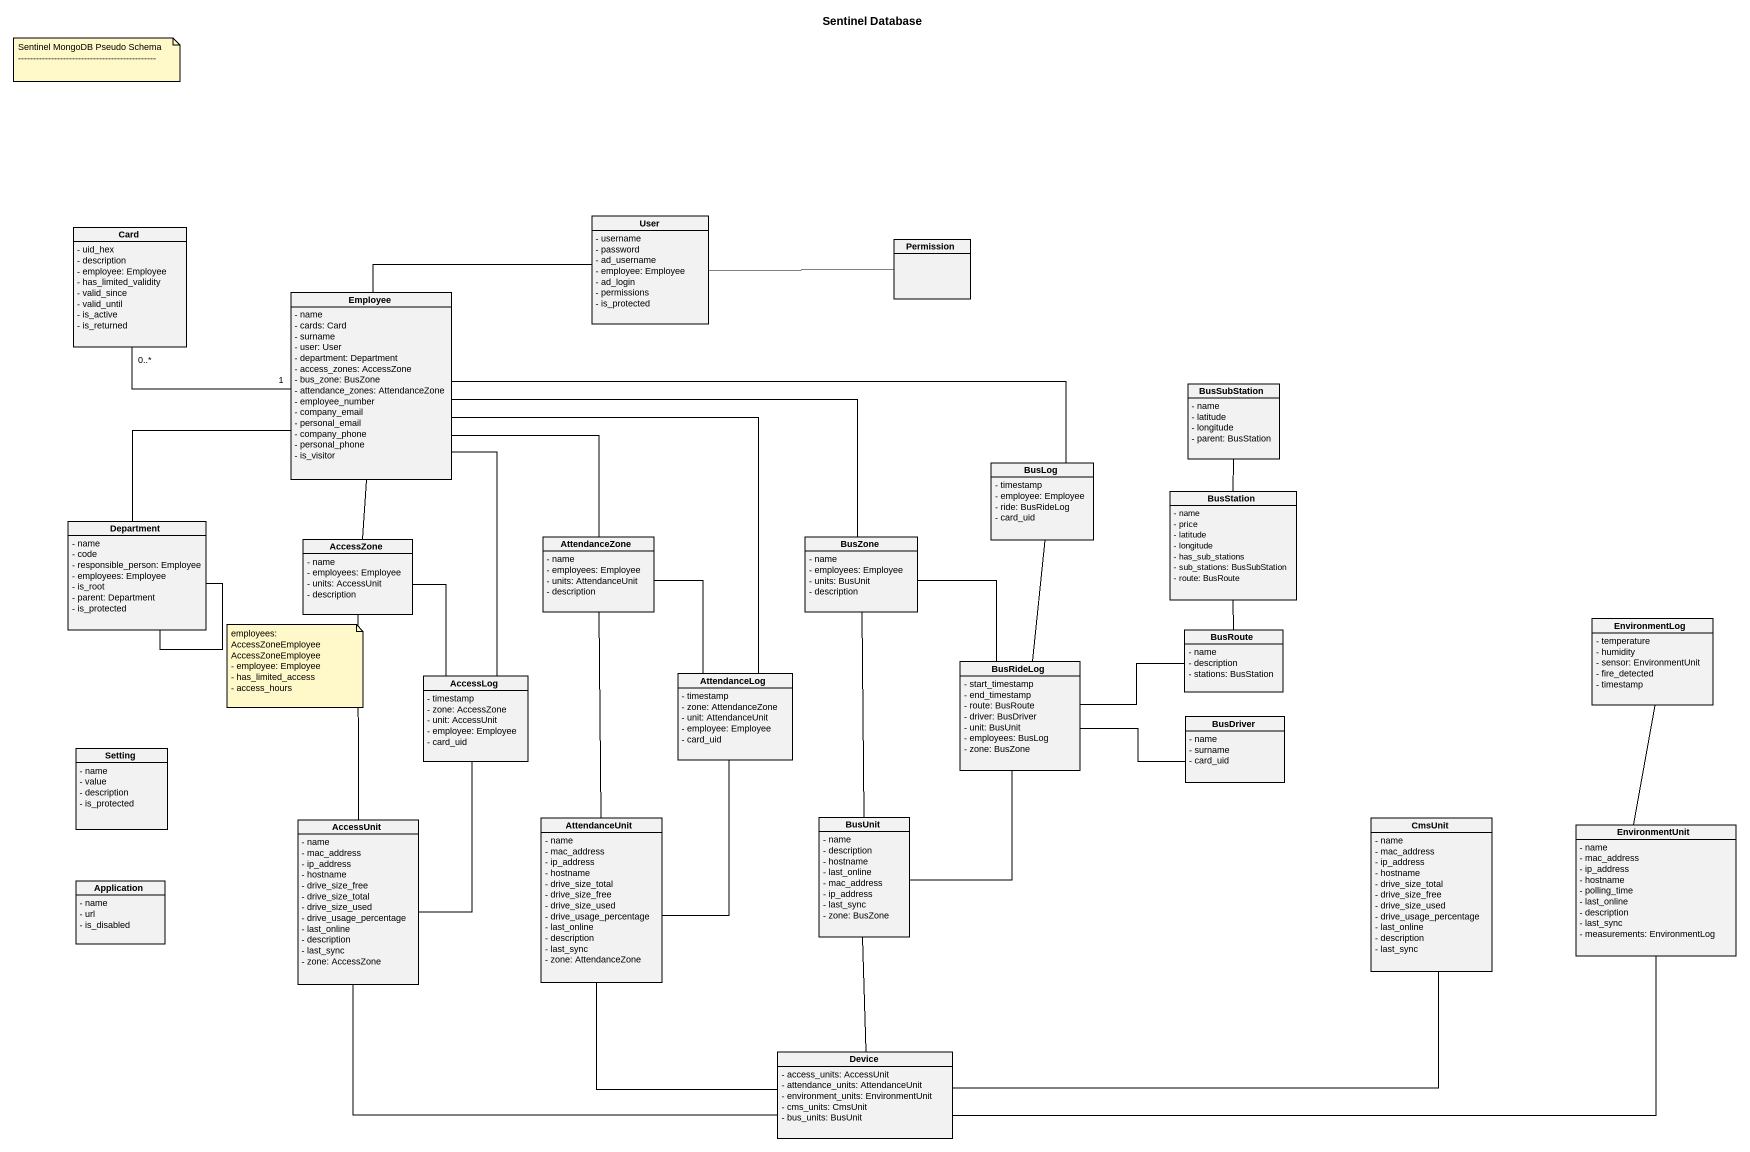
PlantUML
@startuml
title Sentinel Database
hide circle
hide empty members
skinparam classAttributeIconSize 0
class "Card" as Card_ {
  - uid_hex
  - description
  - employee: Employee
  - has_limited_validity
  - valid_since
  - valid_until
  - is_active
  - is_returned
}
class User {
  - username
  - password
  - ad_username
  - employee: Employee
  - ad_login
  - permissions
  - is_protected
}
class Permission
class Employee {
  - name
  - cards: Card
  - surname
  - user: User
  - department: Department
  - access_zones: AccessZone
  - bus_zone: BusZone
  - attendance_zones: AttendanceZone
  - employee_number
  - company_email
  - personal_email
  - company_phone
  - personal_phone
  - is_visitor
}
class BusSubStation {
  - name
  - latitude
  - longitude
  - parent: BusStation
}
class BusLog {
  - timestamp
  - employee: Employee
  - ride: BusRideLog
  - card_uid
}
class BusStation {
  - name
  - price
  - latitude
  - longitude
  - has_sub_stations
  - sub_stations: BusSubStation
  - route: BusRoute
}
class Department {
  - name
  - code
  - responsible_person: Employee
  - employees: Employee
  - is_root
  - parent: Department
  - is_protected
}
class AttendanceZone {
  - name
  - employees: Employee
  - units: AttendanceUnit
  - description
}
class BusZone {
  - name
  - employees: Employee
  - units: BusUnit
  - description
}
class AccessZone {
  - name
  - employees: Employee
  - units: AccessUnit
  - description
}
class BusRoute {
  - name
  - description
  - stations: BusStation
}
class EnvironmentLog {
  - temperature
  - humidity
  - sensor: EnvironmentUnit
  - fire_detected
  - timestamp
}
class AccessLog {
  - timestamp
  - zone: AccessZone
  - unit: AccessUnit
  - employee: Employee
  - card_uid
}
class AttendanceLog {
  - timestamp
  - zone: AttendanceZone
  - unit: AttendanceUnit
  - employee: Employee
  - card_uid
}
class BusRideLog {
  - start_timestamp
  - end_timestamp
  - route: BusRoute
  - driver: BusDriver
  - unit: BusUnit
  - employees: BusLog
  - zone: BusZone
}
class BusDriver {
  - name
  - surname
  - card_uid
}
class Setting {
  - name
  - value
  - description
  - is_protected
}
class AccessUnit {
  - name
  - mac_address
  - ip_address
  - hostname
  - drive_size_free
  - drive_size_total
  - drive_size_used
  - drive_usage_percentage
  - last_online
  - description
  - last_sync
  - zone: AccessZone
}
class AttendanceUnit {
  - name
  - mac_address
  - ip_address
  - hostname
  - drive_size_total
  - drive_size_free
  - drive_size_used
  - drive_usage_percentage
  - last_online
  - description
  - last_sync
  - zone: AttendanceZone
}
class BusUnit {
  - name
  - description
  - hostname
  - last_online
  - mac_address
  - ip_address
  - last_sync
  - zone: BusZone
}
class CmsUnit {
  - name
  - mac_address
  - ip_address
  - hostname
  - drive_size_total
  - drive_size_free
  - drive_size_used
  - drive_usage_percentage
  - last_online
  - description
  - last_sync
}
class EnvironmentUnit {
  - name
  - mac_address
  - ip_address
  - hostname
  - polling_time
  - last_online
  - description
  - last_sync
  - measurements: EnvironmentLog
}
class Application {
  - name
  - url
  - is_disabled
}
class Device {
  - access_units: AccessUnit
  - attendance_units: AttendanceUnit
  - environment_units: EnvironmentUnit
  - cms_units: CmsUnit
  - bus_units: BusUnit
}
Card_ "0..*" -right- "1" Employee
User -right- Permission
Employee -right- User
Employee -- Department
Employee -- AttendanceZone
Employee -right- BusZone
BusLog -left- Employee
BusStation -up- BusSubStation
Department -- Department
AttendanceZone -- AttendanceUnit
BusZone -- BusUnit
AccessZone -up- Employee
AccessZone -- AccessUnit
BusRoute -up- BusStation
EnvironmentLog -- EnvironmentUnit
AccessLog -up- Employee
AccessLog -up- AccessZone
AttendanceLog -up- Employee
AttendanceLog -up- AttendanceZone
BusRideLog -up- BusLog
BusRideLog -up- BusZone
BusRideLog -right- BusRoute
BusRideLog -right- BusDriver
AccessUnit -up- AccessLog
AttendanceUnit -up- AttendanceLog
BusUnit -up- BusRideLog
BusUnit -- Device
Device -left- AccessUnit
Device -up- AttendanceUnit
Device -right- CmsUnit
Device -right- EnvironmentUnit
note as N1
  Sentinel MongoDB Pseudo Schema
  ~--~--~--~--~--~--~--~--~--~--~--~--~--~--~--~--~--~--~--~--~--~--~--
end note
note as N2
  employees: AccessZoneEmployee
  AccessZoneEmployee
  - employee: Employee
  - has_limited_access
  - access_hours
end note
@enduml
